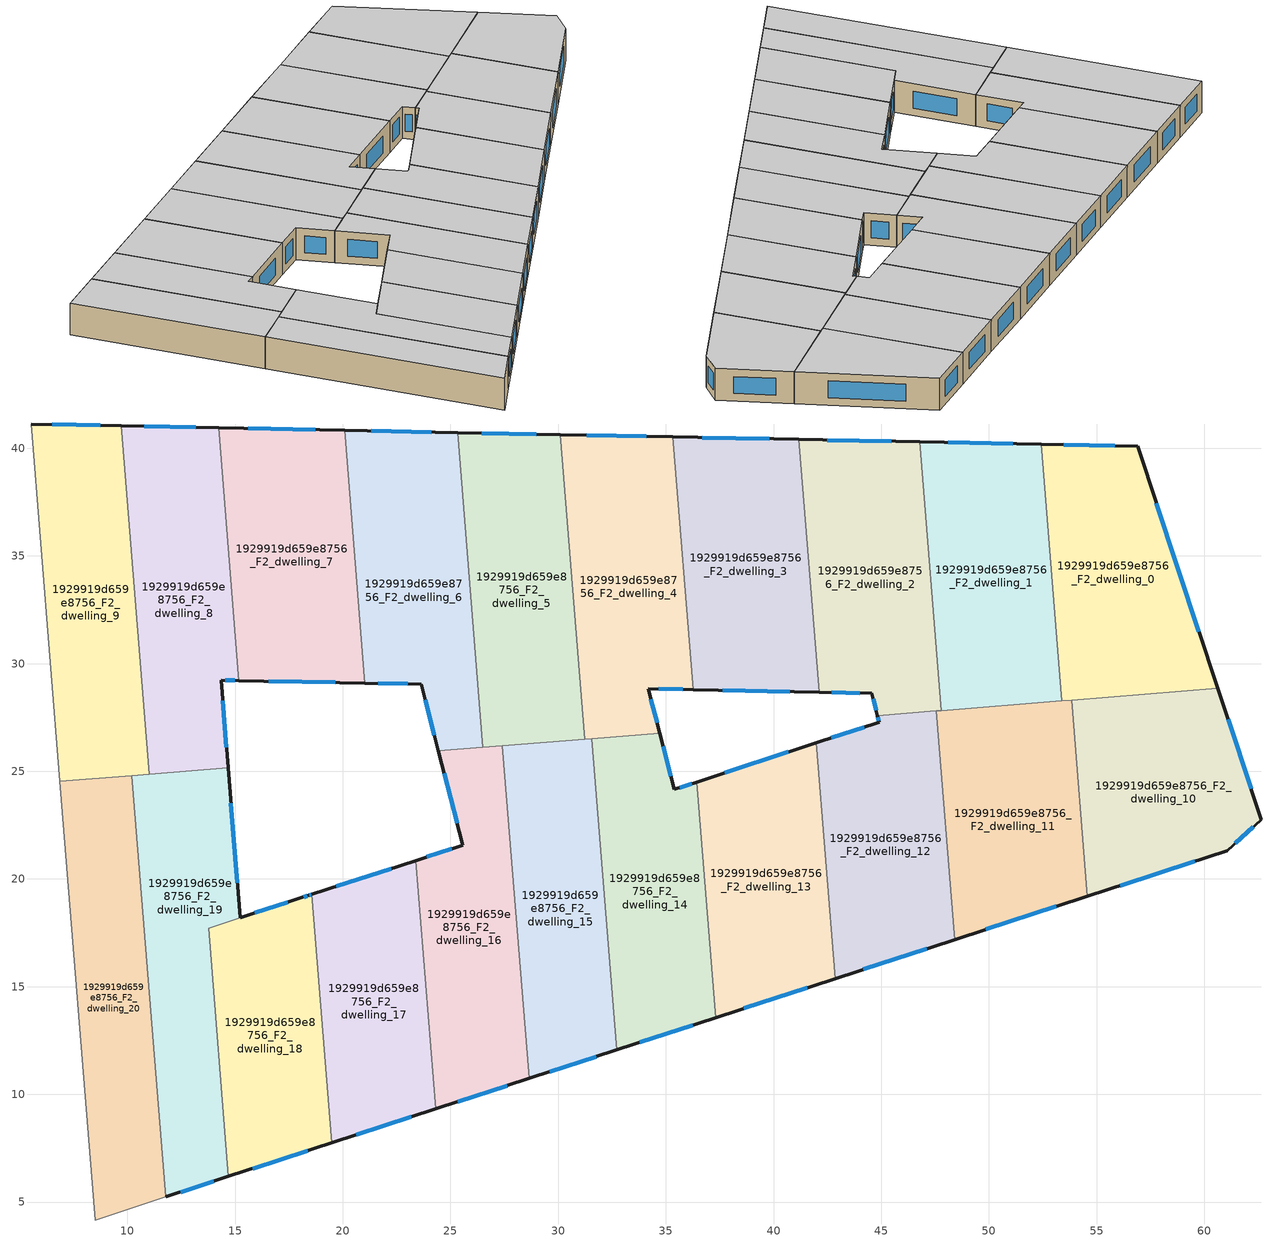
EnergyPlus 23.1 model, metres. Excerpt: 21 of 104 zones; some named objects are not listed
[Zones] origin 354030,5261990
1929919d659e8756_F2_dwelling_0
 floor to 1929919d659e8756_F1_dwelling_0 (EU_floor_Construction): 56.91,40.09 60.63,28.85 53.37,28.27 52.42,40.18 z6
 wall outside (EU_wall_Construction): 60.63,28.85 56.91,40.09 52.42,40.18 z6:9
 wall to 1929919d659e8756_F2_dwelling_1 (EU_wall_Construction): 52.42,40.18 53.37,28.27 z6:9
 wall to 1929919d659e8756_F2_dwelling_10 (EU_wall_Construction): 53.84,28.3 60.63,28.85 z6:9
 wall to 1929919d659e8756_F2_dwelling_11 (EU_wall_Construction): 53.37,28.27 53.84,28.3 z6:9
 window (EU_Window_Construction): 55.85,40.11 53.47,40.16 / 59.75,31.49 57.78,37.45 z6.7:8.3
 ceiling to 1929919d659e8756_F3_dwelling_0 (EU_floor_Construction): 60.63,28.85 56.91,40.09 52.42,40.18 53.37,28.27 z9
1929919d659e8756_F2_dwelling_1
 floor to 1929919d659e8756_F1_dwelling_1 (EU_floor_Construction): 52.42,40.18 53.37,28.27 47.79,27.82 46.79,40.29 z6
 wall outside (EU_wall_Construction): 52.42,40.18 46.79,40.29 z6:9
 wall to 1929919d659e8756_F2_dwelling_2 (EU_wall_Construction): 46.79,40.29 47.79,27.82 z6:9
 wall to 1929919d659e8756_F2_dwelling_11 (EU_wall_Construction): 47.79,27.82 53.37,28.27 z6:9
 window (EU_Window_Construction): 51.1,40.21 48.11,40.27 z6.7:8.3
 ceiling to 1929919d659e8756_F3_dwelling_1 (EU_floor_Construction): 53.37,28.27 52.42,40.18 46.79,40.29 47.79,27.82 z9
1929919d659e8756_F2_dwelling_10
 floor to 1929919d659e8756_F1_dwelling_10 (EU_floor_Construction): 60.63,28.85 62.65,22.75 61.07,21.31 54.57,19.19 53.84,28.3 z6
 wall outside (EU_wall_Construction): 54.57,19.19 61.07,21.31 62.65,22.75 60.63,28.85 z6:9
 wall to 1929919d659e8756_F2_dwelling_11 (EU_wall_Construction): 53.84,28.3 54.57,19.19 z6:9
 window (EU_Window_Construction): 62.17,24.19 61.1,27.42 / 61.44,21.65 62.28,22.42 / 56.1,19.69 59.55,20.82 z6.7:8.3
 ceiling to 1929919d659e8756_F3_dwelling_10 (EU_floor_Construction): 61.07,21.31 62.65,22.75 60.63,28.85 53.84,28.3 54.57,19.19 z9
1929919d659e8756_F2_dwelling_11
 floor to 1929919d659e8756_F1_dwelling_11 (EU_floor_Construction): 53.84,28.3 54.57,19.19 48.42,17.19 47.56,27.8 z6
 wall outside (EU_wall_Construction): 48.42,17.19 54.57,19.19 z6:9
 wall to 1929919d659e8756_F2_dwelling_12 (EU_wall_Construction): 47.56,27.8 48.42,17.19 z6:9
 wall to 1929919d659e8756_F2_dwelling_2 (EU_wall_Construction): 47.79,27.82 47.56,27.8 z6:9
 window (EU_Window_Construction): 49.86,17.66 53.13,18.72 z6.7:8.3
 ceiling to 1929919d659e8756_F3_dwelling_11 (EU_floor_Construction): 54.57,19.19 53.84,28.3 47.56,27.8 48.42,17.19 z9
1929919d659e8756_F2_dwelling_12
 floor to 1929919d659e8756_F1_dwelling_12 (EU_floor_Construction): 47.56,27.8 48.42,17.19 42.87,15.38 41.99,26.32 44.9,27.28 44.82,27.58 z6
 wall outside (EU_wall_Construction): 44.82,27.58 44.9,27.28 41.99,26.32 / 42.87,15.38 48.42,17.19 z6:9
 wall to 1929919d659e8756_F2_dwelling_13 (EU_wall_Construction): 41.99,26.32 42.87,15.38 z6:9
 wall to 1929919d659e8756_F2_dwelling_2 (EU_wall_Construction): 47.56,27.8 44.82,27.58 z6:9
 window (EU_Window_Construction): 44.84,27.51 44.88,27.35 / 44.17,15.8 47.11,16.76 / 44.21,27.05 42.67,26.55 z6.7:8.3
 ceiling to 1929919d659e8756_F3_dwelling_12 (EU_floor_Construction): 48.42,17.19 47.56,27.8 44.82,27.58 44.9,27.28 41.99,26.32 42.87,15.38 z9
1929919d659e8756_F2_dwelling_13
 floor to 1929919d659e8756_F1_dwelling_13 (EU_floor_Construction): 41.99,26.32 42.87,15.38 37.32,13.57 36.44,24.5 z6
 wall outside (EU_wall_Construction): 37.32,13.57 42.87,15.38 / 41.99,26.32 36.44,24.5 z6:9
 wall to 1929919d659e8756_F2_dwelling_14 (EU_wall_Construction): 36.44,24.5 37.32,13.57 z6:9
 window (EU_Window_Construction): 38.62,13.99 41.57,14.95 / 40.69,25.9 37.75,24.93 z6.7:8.3
 ceiling to 1929919d659e8756_F3_dwelling_13 (EU_floor_Construction): 42.87,15.38 41.99,26.32 36.44,24.5 37.32,13.57 z9
1929919d659e8756_F2_dwelling_14
 floor to 1929919d659e8756_F1_dwelling_14 (EU_floor_Construction): 36.44,24.5 37.32,13.57 32.71,12.06 31.55,26.51 34.72,26.77 35.39,24.16 z6
 wall outside (EU_wall_Construction): 36.44,24.5 35.39,24.16 34.72,26.77 / 32.71,12.06 37.32,13.57 z6:9
 wall to 1929919d659e8756_F2_dwelling_15 (EU_wall_Construction): 31.55,26.51 32.71,12.06 z6:9
 wall to 1929919d659e8756_F2_dwelling_4 (EU_wall_Construction): 34.72,26.77 31.55,26.51 z6:9
 window (EU_Window_Construction): 35.23,24.77 34.87,26.16 / 36.2,24.42 35.64,24.24 / 33.8,12.42 36.24,13.21 z6.7:8.3
 ceiling to 1929919d659e8756_F3_dwelling_14 (EU_floor_Construction): 37.32,13.57 36.44,24.5 35.39,24.16 34.72,26.77 31.55,26.51 32.71,12.06 z9
1929919d659e8756_F2_dwelling_15
 floor to 1929919d659e8756_F1_dwelling_15 (EU_floor_Construction): 31.55,26.51 32.71,12.06 28.65,10.74 27.41,26.18 z6
 wall outside (EU_wall_Construction): 28.65,10.74 32.71,12.06 z6:9
 wall to 1929919d659e8756_F2_dwelling_16 (EU_wall_Construction): 27.41,26.18 28.65,10.74 z6:9
 wall to 1929919d659e8756_F2_dwelling_5 (EU_wall_Construction): 31.24,26.49 27.41,26.18 z6:9
 wall to 1929919d659e8756_F2_dwelling_4 (EU_wall_Construction): 31.55,26.52 31.24,26.49 z6:9
 window (EU_Window_Construction): 29.61,11.05 31.76,11.75 z6.7:8.3
 ceiling to 1929919d659e8756_F3_dwelling_15 (EU_floor_Construction): 32.71,12.06 31.55,26.51 27.41,26.18 28.65,10.74 z9
1929919d659e8756_F2_dwelling_16
 floor to 1929919d659e8756_F1_dwelling_16 (EU_floor_Construction): 27.41,26.18 28.65,10.74 24.31,9.32 23.39,20.85 25.57,21.57 24.44,25.94 z6
 wall outside (EU_wall_Construction): 24.44,25.94 25.57,21.57 23.39,20.85 / 24.31,9.32 28.65,10.74 z6:9
 wall to 1929919d659e8756_F2_dwelling_17 (EU_wall_Construction): 23.39,20.85 24.31,9.32 z6:9
 wall to 1929919d659e8756_F2_dwelling_6 (EU_wall_Construction): 26.5,26.11 24.44,25.94 z6:9
 wall to 1929919d659e8756_F2_dwelling_5 (EU_wall_Construction): 27.41,26.18 26.51,26.11 z6:9
 window (EU_Window_Construction): 24.71,24.92 25.31,22.59 / 25.33,9.66 27.63,10.41 / 25.06,21.4 23.9,21.02 z6.7:8.3
 ceiling to 1929919d659e8756_F3_dwelling_16 (EU_floor_Construction): 28.65,10.74 27.41,26.18 24.44,25.94 25.57,21.57 23.39,20.85 24.31,9.32 z9
1929919d659e8756_F2_dwelling_17
 floor to 1929919d659e8756_F1_dwelling_17 (EU_floor_Construction): 23.39,20.85 24.31,9.32 19.49,7.75 18.56,19.28 z6
 wall outside (EU_wall_Construction): 19.49,7.75 24.31,9.32 / 23.39,20.85 18.56,19.28 z6:9
 wall to 1929919d659e8756_F2_dwelling_18 (EU_wall_Construction): 18.56,19.28 19.49,7.75 z6:9
 window (EU_Window_Construction): 20.62,8.12 23.18,8.95 / 22.25,20.49 19.7,19.65 z6.7:8.3
 ceiling to 1929919d659e8756_F3_dwelling_17 (EU_floor_Construction): 24.31,9.32 23.39,20.85 18.56,19.28 19.49,7.75 z9
1929919d659e8756_F2_dwelling_18
 floor to 1929919d659e8756_F1_dwelling_18 (EU_floor_Construction): 18.56,19.28 19.49,7.75 14.69,6.19 13.77,17.72 15.23,18.2 18.41,19.24 z6
 wall outside (EU_wall_Construction): 18.56,19.28 18.41,19.24 18.12,19.14 15.24,18.2 / 14.69,6.19 19.49,7.75 z6:9
 wall to 1929919d659e8756_F2_dwelling_19 (EU_wall_Construction): 15.23,18.2 13.77,17.72 14.69,6.19 z6:9
 window (EU_Window_Construction): 17.44,18.92 15.92,18.42 / 18.35,19.21 18.19,19.16 / 18.53,19.27 18.45,19.25 / 15.82,6.55 18.36,7.38 z6.7:8.3
 ceiling to 1929919d659e8756_F3_dwelling_18 (EU_floor_Construction): 19.49,7.75 18.56,19.28 18.41,19.24 15.23,18.2 13.77,17.72 14.69,6.19 z9
1929919d659e8756_F2_dwelling_19
 floor to 1929919d659e8756_F1_dwelling_19 (EU_floor_Construction): 14.67,25.16 15.23,18.2 13.77,17.72 14.69,6.19 11.78,5.24 10.21,24.8 z6
 wall outside (EU_wall_Construction): 15.23,18.2 14.67,25.16 / 11.78,5.24 14.69,6.19 z6:9
 wall to 1929919d659e8756_F2_dwelling_20 (EU_wall_Construction): 10.21,24.8 11.78,5.24 z6:9
 wall to 1929919d659e8756_F2_dwelling_8 (EU_wall_Construction): 14.67,25.16 11.02,24.87 z6:9
 wall to 1929919d659e8756_F2_dwelling_9 (EU_wall_Construction): 11.02,24.87 10.21,24.8 z6:9
 window (EU_Window_Construction): 15.1,19.83 14.81,23.53 / 12.46,5.46 14.01,5.96 z6.7:8.3
 ceiling to 1929919d659e8756_F3_dwelling_19 (EU_floor_Construction): 14.69,6.19 13.77,17.72 15.23,18.2 14.67,25.16 10.21,24.8 11.78,5.24 z9
1929919d659e8756_F2_dwelling_2
 floor to 1929919d659e8756_F1_dwelling_2 (EU_floor_Construction): 46.79,40.29 47.79,27.82 44.82,27.58 44.57,28.62 42.11,28.67 41.17,40.41 z6
 wall outside (EU_wall_Construction): 42.11,28.67 44.57,28.62 44.82,27.58 / 46.79,40.29 41.17,40.41 z6:9
 wall to 1929919d659e8756_F2_dwelling_3 (EU_wall_Construction): 41.17,40.41 42.11,28.67 z6:9
 window (EU_Window_Construction): 44.63,28.38 44.76,27.82 / 42.69,28.66 43.99,28.63 / 45.47,40.32 42.49,40.38 z6.7:8.3
 ceiling to 1929919d659e8756_F3_dwelling_2 (EU_floor_Construction): 47.79,27.82 46.79,40.29 41.17,40.41 42.11,28.67 44.57,28.62 44.82,27.58 z9
1929919d659e8756_F2_dwelling_20
 floor to 1929919d659e8756_F1_dwelling_20 (EU_floor_Construction): 10.21,24.8 11.78,5.24 8.5,4.17 6.86,24.53 z6
 wall adiabatic (EU_wall_Construction): 6.86,24.53 8.5,4.17 11.78,5.24 z6:9
 wall to 1929919d659e8756_F2_dwelling_9 (EU_wall_Construction): 10.21,24.8 6.86,24.53 z6:9
 ceiling to 1929919d659e8756_F3_dwelling_20 (EU_floor_Construction): 11.78,5.24 10.21,24.8 6.86,24.53 8.5,4.17 z9
1929919d659e8756_F2_dwelling_3
 floor to 1929919d659e8756_F1_dwelling_3 (EU_floor_Construction): 41.17,40.41 42.11,28.67 36.27,28.79 35.32,40.52 z6
 wall outside (EU_wall_Construction): 41.17,40.41 35.32,40.52 / 36.27,28.79 42.11,28.67 z6:9
 wall to 1929919d659e8756_F2_dwelling_4 (EU_wall_Construction): 35.32,40.52 36.27,28.79 z6:9
 window (EU_Window_Construction): 39.8,40.43 36.7,40.5 / 37.64,28.76 40.74,28.7 z6.7:8.3
 ceiling to 1929919d659e8756_F3_dwelling_3 (EU_floor_Construction): 42.11,28.67 41.17,40.41 35.32,40.52 36.27,28.79 z9
1929919d659e8756_F2_dwelling_4
 floor to 1929919d659e8756_F1_dwelling_4 (EU_floor_Construction): 35.32,40.52 36.27,28.79 34.18,28.83 34.72,26.77 31.24,26.49 30.11,40.63 z6
 wall outside (EU_wall_Construction): 34.72,26.77 34.18,28.83 36.27,28.79 / 35.32,40.52 30.11,40.63 z6:9
 wall to 1929919d659e8756_F2_dwelling_5 (EU_wall_Construction): 30.11,40.63 31.24,26.49 z6:9
 window (EU_Window_Construction): 34.59,27.25 34.31,28.35 / 34.1,40.55 31.33,40.6 / 34.67,28.82 35.78,28.8 z6.7:8.3
 ceiling to 1929919d659e8756_F3_dwelling_4 (EU_floor_Construction): 34.72,26.77 34.18,28.83 36.27,28.79 35.32,40.52 30.11,40.63 31.24,26.49 z9
1929919d659e8756_F2_dwelling_5
 floor to 1929919d659e8756_F1_dwelling_5 (EU_floor_Construction): 30.11,40.63 31.24,26.49 26.51,26.11 25.33,40.73 z6
 wall outside (EU_wall_Construction): 30.11,40.63 25.33,40.73 z6:9
 wall to 1929919d659e8756_F2_dwelling_6 (EU_wall_Construction): 25.33,40.73 26.51,26.11 z6:9
 window (EU_Window_Construction): 28.98,40.65 26.45,40.7 z6.7:8.3
 ceiling to 1929919d659e8756_F3_dwelling_5 (EU_floor_Construction): 31.24,26.49 30.11,40.63 25.33,40.73 26.51,26.11 z9
1929919d659e8756_F2_dwelling_6
 floor to 1929919d659e8756_F1_dwelling_6 (EU_floor_Construction): 25.33,40.73 26.51,26.11 24.44,25.94 23.64,29.04 21.03,29.09 20.09,40.83 z6
 wall outside (EU_wall_Construction): 21.03,29.09 23.64,29.04 24.44,25.94 / 25.33,40.73 20.09,40.83 z6:9
 wall to 1929919d659e8756_F2_dwelling_7 (EU_wall_Construction): 20.09,40.83 21.03,29.09 z6:9
 window (EU_Window_Construction): 23.82,28.31 24.25,26.67 / 21.64,29.08 23.02,29.05 / 24.1,40.75 21.32,40.81 z6.7:8.3
 ceiling to 1929919d659e8756_F3_dwelling_6 (EU_floor_Construction): 26.51,26.11 25.33,40.73 20.09,40.83 21.03,29.09 23.64,29.04 24.44,25.94 z9
1929919d659e8756_F2_dwelling_7
 floor to 1929919d659e8756_F1_dwelling_7 (EU_floor_Construction): 20.09,40.83 21.03,29.09 15.18,29.21 14.24,40.95 z6
 wall outside (EU_wall_Construction): 20.09,40.83 14.24,40.95 / 15.18,29.21 21.03,29.09 z6:9
 wall to 1929919d659e8756_F2_dwelling_8 (EU_wall_Construction): 14.24,40.95 15.18,29.21 z6:9
 window (EU_Window_Construction): 18.71,40.86 15.61,40.92 / 16.55,29.19 19.65,29.12 z6.7:8.3
 ceiling to 1929919d659e8756_F3_dwelling_7 (EU_floor_Construction): 21.03,29.09 20.09,40.83 14.24,40.95 15.18,29.21 z9
1929919d659e8756_F2_dwelling_8
 floor to 1929919d659e8756_F1_dwelling_8 (EU_floor_Construction): 14.24,40.95 15.18,29.21 14.35,29.23 14.67,25.16 11.02,24.87 9.72,41.04 z6
 wall outside (EU_wall_Construction): 14.67,25.16 14.35,29.23 15.18,29.21 / 14.24,40.95 9.72,41.04 z6:9
 wall to 1929919d659e8756_F2_dwelling_9 (EU_wall_Construction): 9.72,41.04 11.02,24.87 z6:9
 window (EU_Window_Construction): 14.6,26.12 14.42,28.27 / 13.18,40.97 10.78,41.02 / 14.54,29.23 14.98,29.22 z6.7:8.3
 ceiling to 1929919d659e8756_F3_dwelling_8 (EU_floor_Construction): 14.67,25.16 14.35,29.23 15.18,29.21 14.24,40.95 9.72,41.04 11.02,24.87 z9
1929919d659e8756_F2_dwelling_9
 floor to 1929919d659e8756_F1_dwelling_9 (EU_floor_Construction): 9.72,41.04 11.02,24.87 6.86,24.53 5.53,41.12 z6
 wall outside (EU_wall_Construction): 9.72,41.04 5.53,41.12 z6:9
 wall adiabatic (EU_wall_Construction): 5.53,41.12 6.86,24.53 z6:9
 window (EU_Window_Construction): 8.74,41.06 6.52,41.11 z6.7:8.3
 ceiling to 1929919d659e8756_F3_dwelling_9 (EU_floor_Construction): 11.02,24.87 9.72,41.04 5.53,41.12 6.86,24.53 z9
[Building]
EU S2 Campaign: North Axis=0; Terrain=City; Solar Distribution=FullExterior
[Site:Location]
Budapest.Ferenc.Liszt.Intl.AP: Latitude=47.437; Longitude=19.256; Time Zone=1; Elevation=185
[SizingPeriod:WeatherFileDays]
AnnualSizingPeriod: Begin Month=1; Begin Day of Month=1; End Month=12; End Day of Month=31; Day of Week for Start Day=Monday; Use Weather File Daylight Saving Period=No; Use Weather File Rain and Snow Indicators=No
[MATERIAL]
EU_InternalMass_Material: Roughness=MediumRough; Thickness=0.1; Conductivity=1; Density=1800; Specific Heat=900; Thermal Absorptance=0.9; Solar Absorptance=0.7; Visible Absorptance=0.7
[MATERIAL:NOMASS] Roughness=MediumRough; Thermal Absorptance=0.9; Solar Absorptance=0.7; Visible Absorptance=0.7
Name | Thermal Resistance
EU_wall_NoMass | 0.832559
EU_floor_NoMass | 0.872794
[WINDOWMATERIAL:SIMPLEGLAZINGSYSTEM]
EU_Window_SimpleGlazing: UFactor=2.79869; Solar Heat Gain Coefficient=0.75; Visible Transmittance=0.75
[CONSTRUCTION]
EU_wall_Construction: EU_wall_NoMass
EU_floor_Construction: EU_floor_NoMass
EU_Window_Construction: EU_Window_SimpleGlazing
EU_InternalMass_Construction: EU_InternalMass_Material
[ZONE] Type=1; Multiplier=1; Ceiling Height=autocalculate; Floor Area=autocalculate; Part of Total Floor Area=Yes
Name | Volume
1929919d659e8756_F2_dwelling_0 | 205.592
1929919d659e8756_F2_dwelling_1 | 205.605
1929919d659e8756_F2_dwelling_10 | 186.92
1929919d659e8756_F2_dwelling_11 | 186.933
1929919d659e8756_F2_dwelling_12 | 186.891
1929919d659e8756_F2_dwelling_13 | 186.918
1929919d659e8756_F2_dwelling_14 | 186.924
1929919d659e8756_F2_dwelling_15 | 186.899
1929919d659e8756_F2_dwelling_16 | 186.909
1929919d659e8756_F2_dwelling_17 | 171.301
1929919d659e8756_F2_dwelling_18 | 170.295
1929919d659e8756_F2_dwelling_19 | 204.414
1929919d659e8756_F2_dwelling_2 | 205.606
1929919d659e8756_F2_dwelling_20 | 201.66
1929919d659e8756_F2_dwelling_3 | 205.585
1929919d659e8756_F2_dwelling_4 | 205.604
1929919d659e8756_F2_dwelling_5 | 205.594
1929919d659e8756_F2_dwelling_6 | 205.599
1929919d659e8756_F2_dwelling_7 | 205.608
1929919d659e8756_F2_dwelling_8 | 205.609
1929919d659e8756_F2_dwelling_9 | 205.596
[INTERNALMASS] Construction=EU_InternalMass_Construction
Name | Zone or ZoneList | Surface Area
1929919d659e8756_F2_dwelling_0_EU_InternalMass | 1929919d659e8756_F2_dwelling_0 | 68.5306
1929919d659e8756_F2_dwelling_1_EU_InternalMass | 1929919d659e8756_F2_dwelling_1 | 68.5353
1929919d659e8756_F2_dwelling_2_EU_InternalMass | 1929919d659e8756_F2_dwelling_2 | 68.5353
1929919d659e8756_F2_dwelling_3_EU_InternalMass | 1929919d659e8756_F2_dwelling_3 | 68.5284
1929919d659e8756_F2_dwelling_4_EU_InternalMass | 1929919d659e8756_F2_dwelling_4 | 68.5346
1929919d659e8756_F2_dwelling_5_EU_InternalMass | 1929919d659e8756_F2_dwelling_5 | 68.5313
1929919d659e8756_F2_dwelling_6_EU_InternalMass | 1929919d659e8756_F2_dwelling_6 | 68.533
1929919d659e8756_F2_dwelling_7_EU_InternalMass | 1929919d659e8756_F2_dwelling_7 | 68.5361
1929919d659e8756_F2_dwelling_8_EU_InternalMass | 1929919d659e8756_F2_dwelling_8 | 68.5363
1929919d659e8756_F2_dwelling_9_EU_InternalMass | 1929919d659e8756_F2_dwelling_9 | 68.5321
1929919d659e8756_F2_dwelling_10_EU_InternalMass | 1929919d659e8756_F2_dwelling_10 | 62.3065
1929919d659e8756_F2_dwelling_11_EU_InternalMass | 1929919d659e8756_F2_dwelling_11 | 62.3111
1929919d659e8756_F2_dwelling_12_EU_InternalMass | 1929919d659e8756_F2_dwelling_12 | 62.297
1929919d659e8756_F2_dwelling_13_EU_InternalMass | 1929919d659e8756_F2_dwelling_13 | 62.3061
1929919d659e8756_F2_dwelling_14_EU_InternalMass | 1929919d659e8756_F2_dwelling_14 | 62.3081
1929919d659e8756_F2_dwelling_15_EU_InternalMass | 1929919d659e8756_F2_dwelling_15 | 62.2995
1929919d659e8756_F2_dwelling_16_EU_InternalMass | 1929919d659e8756_F2_dwelling_16 | 62.3031
1929919d659e8756_F2_dwelling_17_EU_InternalMass | 1929919d659e8756_F2_dwelling_17 | 57.103
1929919d659e8756_F2_dwelling_18_EU_InternalMass | 1929919d659e8756_F2_dwelling_18 | 56.7688
1929919d659e8756_F2_dwelling_19_EU_InternalMass | 1929919d659e8756_F2_dwelling_19 | 68.1336
1929919d659e8756_F2_dwelling_20_EU_InternalMass | 1929919d659e8756_F2_dwelling_20 | 67.2261
[OTHEREQUIPMENT] Fuel Type=Electricity; Design Level Calculation Method=Watts/Area; Power per Zone Floor Area=1; Fraction Latent=0; Fraction Radiant=0; Fraction Lost=0; Carbon Dioxide Generation Rate=0; EndUse Subcategory=EU_Step8_InternalGains
Name | Zone or ZoneList or Space or SpaceList | Schedule
EU_Step8_InternalGain_1929919d659e8756_F2_dwelling_0_f000 | 1929919d659e8756_F2_dwelling_0 | EU_Step8_GainSchedule_1929919d659e8756_F2_dwelling_0_f000
EU_Step8_InternalGain_1929919d659e8756_F2_dwelling_1_f000 | 1929919d659e8756_F2_dwelling_1 | EU_Step8_GainSchedule_1929919d659e8756_F2_dwelling_1_f000
EU_Step8_InternalGain_1929919d659e8756_F2_dwelling_2_f000 | 1929919d659e8756_F2_dwelling_2 | EU_Step8_GainSchedule_1929919d659e8756_F2_dwelling_2_f000
EU_Step8_InternalGain_1929919d659e8756_F2_dwelling_3_f000 | 1929919d659e8756_F2_dwelling_3 | EU_Step8_GainSchedule_1929919d659e8756_F2_dwelling_3_f000
EU_Step8_InternalGain_1929919d659e8756_F2_dwelling_4_f000 | 1929919d659e8756_F2_dwelling_4 | EU_Step8_GainSchedule_1929919d659e8756_F2_dwelling_4_f000
EU_Step8_InternalGain_1929919d659e8756_F2_dwelling_5_f000 | 1929919d659e8756_F2_dwelling_5 | EU_Step8_GainSchedule_1929919d659e8756_F2_dwelling_5_f000
EU_Step8_InternalGain_1929919d659e8756_F2_dwelling_6_f000 | 1929919d659e8756_F2_dwelling_6 | EU_Step8_GainSchedule_1929919d659e8756_F2_dwelling_6_f000
EU_Step8_InternalGain_1929919d659e8756_F2_dwelling_7_f000 | 1929919d659e8756_F2_dwelling_7 | EU_Step8_GainSchedule_1929919d659e8756_F2_dwelling_7_f000
EU_Step8_InternalGain_1929919d659e8756_F2_dwelling_8_f000 | 1929919d659e8756_F2_dwelling_8 | EU_Step8_GainSchedule_1929919d659e8756_F2_dwelling_8_f000
EU_Step8_InternalGain_1929919d659e8756_F2_dwelling_9_f000 | 1929919d659e8756_F2_dwelling_9 | EU_Step8_GainSchedule_1929919d659e8756_F2_dwelling_9_f000
EU_Step8_InternalGain_1929919d659e8756_F2_dwelling_10_f000 | 1929919d659e8756_F2_dwelling_10 | EU_Step8_GainSchedule_1929919d659e8756_F2_dwelling_10_f000
EU_Step8_InternalGain_1929919d659e8756_F2_dwelling_11_f000 | 1929919d659e8756_F2_dwelling_11 | EU_Step8_GainSchedule_1929919d659e8756_F2_dwelling_11_f000
EU_Step8_InternalGain_1929919d659e8756_F2_dwelling_12_f000 | 1929919d659e8756_F2_dwelling_12 | EU_Step8_GainSchedule_1929919d659e8756_F2_dwelling_12_f000
EU_Step8_InternalGain_1929919d659e8756_F2_dwelling_13_f000 | 1929919d659e8756_F2_dwelling_13 | EU_Step8_GainSchedule_1929919d659e8756_F2_dwelling_13_f000
EU_Step8_InternalGain_1929919d659e8756_F2_dwelling_14_f000 | 1929919d659e8756_F2_dwelling_14 | EU_Step8_GainSchedule_1929919d659e8756_F2_dwelling_14_f000
EU_Step8_InternalGain_1929919d659e8756_F2_dwelling_15_f000 | 1929919d659e8756_F2_dwelling_15 | EU_Step8_GainSchedule_1929919d659e8756_F2_dwelling_15_f000
EU_Step8_InternalGain_1929919d659e8756_F2_dwelling_16_f000 | 1929919d659e8756_F2_dwelling_16 | EU_Step8_GainSchedule_1929919d659e8756_F2_dwelling_16_f000
EU_Step8_InternalGain_1929919d659e8756_F2_dwelling_17_f000 | 1929919d659e8756_F2_dwelling_17 | EU_Step8_GainSchedule_1929919d659e8756_F2_dwelling_17_f000
EU_Step8_InternalGain_1929919d659e8756_F2_dwelling_18_f000 | 1929919d659e8756_F2_dwelling_18 | EU_Step8_GainSchedule_1929919d659e8756_F2_dwelling_18_f000
EU_Step8_InternalGain_1929919d659e8756_F2_dwelling_19_f000 | 1929919d659e8756_F2_dwelling_19 | EU_Step8_GainSchedule_1929919d659e8756_F2_dwelling_19_f000
EU_Step8_InternalGain_1929919d659e8756_F2_dwelling_20_f000 | 1929919d659e8756_F2_dwelling_20 | EU_Step8_GainSchedule_1929919d659e8756_F2_dwelling_20_f000
[ZONEVENTILATION:DESIGNFLOWRATE] Schedule=EU_AlwaysOn; Design Flow Rate Calculation Method=AirChanges/Hour; Air Changes per Hour=0.475469; Ventilation Type=Natural; Fan Pressure Rise=0; Fan Total Efficiency=1; Constant Term Coefficient=1; Temperature Term Coefficient=0; Velocity Term Coefficient=0; Velocity Squared Term Coefficient=0; Minimum Indoor Temperature=-100; Maximum Indoor Temperature=100; Delta Temperature=-100; Minimum Outdoor Temperature=-100; Maximum Outdoor Temperature=100; Maximum Wind Speed=40
Name | Zone or ZoneList or Space or SpaceList
EU_ConstantAir_1929919d659e8756_F2_dwelling_0 | 1929919d659e8756_F2_dwelling_0
EU_ConstantAir_1929919d659e8756_F2_dwelling_1 | 1929919d659e8756_F2_dwelling_1
EU_ConstantAir_1929919d659e8756_F2_dwelling_2 | 1929919d659e8756_F2_dwelling_2
EU_ConstantAir_1929919d659e8756_F2_dwelling_3 | 1929919d659e8756_F2_dwelling_3
EU_ConstantAir_1929919d659e8756_F2_dwelling_4 | 1929919d659e8756_F2_dwelling_4
EU_ConstantAir_1929919d659e8756_F2_dwelling_5 | 1929919d659e8756_F2_dwelling_5
EU_ConstantAir_1929919d659e8756_F2_dwelling_6 | 1929919d659e8756_F2_dwelling_6
EU_ConstantAir_1929919d659e8756_F2_dwelling_7 | 1929919d659e8756_F2_dwelling_7
EU_ConstantAir_1929919d659e8756_F2_dwelling_8 | 1929919d659e8756_F2_dwelling_8
EU_ConstantAir_1929919d659e8756_F2_dwelling_9 | 1929919d659e8756_F2_dwelling_9
EU_ConstantAir_1929919d659e8756_F2_dwelling_10 | 1929919d659e8756_F2_dwelling_10
EU_ConstantAir_1929919d659e8756_F2_dwelling_11 | 1929919d659e8756_F2_dwelling_11
EU_ConstantAir_1929919d659e8756_F2_dwelling_12 | 1929919d659e8756_F2_dwelling_12
EU_ConstantAir_1929919d659e8756_F2_dwelling_13 | 1929919d659e8756_F2_dwelling_13
EU_ConstantAir_1929919d659e8756_F2_dwelling_14 | 1929919d659e8756_F2_dwelling_14
EU_ConstantAir_1929919d659e8756_F2_dwelling_15 | 1929919d659e8756_F2_dwelling_15
EU_ConstantAir_1929919d659e8756_F2_dwelling_16 | 1929919d659e8756_F2_dwelling_16
EU_ConstantAir_1929919d659e8756_F2_dwelling_17 | 1929919d659e8756_F2_dwelling_17
EU_ConstantAir_1929919d659e8756_F2_dwelling_18 | 1929919d659e8756_F2_dwelling_18
EU_ConstantAir_1929919d659e8756_F2_dwelling_19 | 1929919d659e8756_F2_dwelling_19
EU_ConstantAir_1929919d659e8756_F2_dwelling_20 | 1929919d659e8756_F2_dwelling_20
[HVACTEMPLATE:ZONE:IDEALLOADSAIRSYSTEM] System Availability Schedule=EU_AlwaysOn; Maximum Heating Supply Air Temperature=50; Minimum Cooling Supply Air Temperature=13; Maximum Heating Supply Air Humidity Ratio=0.0156; Minimum Cooling Supply Air Humidity Ratio=0.0077; Heating Limit=NoLimit; Cooling Limit=NoLimit; Heating Availability Schedule=EU_AlwaysOn; Cooling Availability Schedule=EU_CoolingOff; Dehumidification Control Type=ConstantSensibleHeatRatio; Cooling Sensible Heat Ratio=0.7; Dehumidification Setpoint=60; Humidification Control Type=None; Humidification Setpoint=30; Outdoor Air Method=None; Outdoor Air Flow Rate per Person=0.00944; Outdoor Air Flow Rate per Zone Floor Area=0; Outdoor Air Flow Rate per Zone=0; Demand Controlled Ventilation Type=None; Outdoor Air Economizer Type=NoEconomizer; Heat Recovery Type=None; Sensible Heat Recovery Effectiveness=0.7; Latent Heat Recovery Effectiveness=0.65
Name | Template Thermostat
1929919d659e8756_F2_dwelling_0 | EU_HeatOnly_1929919d659e8756_F2_dwelling_0
1929919d659e8756_F2_dwelling_1 | EU_HeatOnly_1929919d659e8756_F2_dwelling_1
1929919d659e8756_F2_dwelling_2 | EU_HeatOnly_1929919d659e8756_F2_dwelling_2
1929919d659e8756_F2_dwelling_3 | EU_HeatOnly_1929919d659e8756_F2_dwelling_3
1929919d659e8756_F2_dwelling_4 | EU_HeatOnly_1929919d659e8756_F2_dwelling_4
1929919d659e8756_F2_dwelling_5 | EU_HeatOnly_1929919d659e8756_F2_dwelling_5
1929919d659e8756_F2_dwelling_6 | EU_HeatOnly_1929919d659e8756_F2_dwelling_6
1929919d659e8756_F2_dwelling_7 | EU_HeatOnly_1929919d659e8756_F2_dwelling_7
1929919d659e8756_F2_dwelling_8 | EU_HeatOnly_1929919d659e8756_F2_dwelling_8
1929919d659e8756_F2_dwelling_9 | EU_HeatOnly_1929919d659e8756_F2_dwelling_9
1929919d659e8756_F2_dwelling_10 | EU_HeatOnly_1929919d659e8756_F2_dwelling_10
1929919d659e8756_F2_dwelling_11 | EU_HeatOnly_1929919d659e8756_F2_dwelling_11
1929919d659e8756_F2_dwelling_12 | EU_HeatOnly_1929919d659e8756_F2_dwelling_12
1929919d659e8756_F2_dwelling_13 | EU_HeatOnly_1929919d659e8756_F2_dwelling_13
1929919d659e8756_F2_dwelling_14 | EU_HeatOnly_1929919d659e8756_F2_dwelling_14
1929919d659e8756_F2_dwelling_15 | EU_HeatOnly_1929919d659e8756_F2_dwelling_15
1929919d659e8756_F2_dwelling_16 | EU_HeatOnly_1929919d659e8756_F2_dwelling_16
1929919d659e8756_F2_dwelling_17 | EU_HeatOnly_1929919d659e8756_F2_dwelling_17
1929919d659e8756_F2_dwelling_18 | EU_HeatOnly_1929919d659e8756_F2_dwelling_18
1929919d659e8756_F2_dwelling_19 | EU_HeatOnly_1929919d659e8756_F2_dwelling_19
1929919d659e8756_F2_dwelling_20 | EU_HeatOnly_1929919d659e8756_F2_dwelling_20
[SIZING:ZONE] Zone Cooling Design Supply Air Temperature Input Method=SupplyAirTemperature; Zone Cooling Design Supply Air Temperature=13; Zone Heating Design Supply Air Temperature Input Method=SupplyAirTemperature; Zone Heating Design Supply Air Temperature=50; Zone Cooling Design Supply Air Humidity Ratio=0.008; Zone Heating Design Supply Air Humidity Ratio=0.008; Cooling Design Air Flow Method=DesignDay; Cooling Design Air Flow Rate=0; Cooling Minimum Air Flow per Zone Floor Area=0.000762; Cooling Minimum Air Flow=0; Cooling Minimum Air Flow Fraction=0.2; Heating Design Air Flow Method=DesignDay; Heating Design Air Flow Rate=0; Heating Maximum Air Flow per Zone Floor Area=0.002032; Heating Maximum Air Flow=0.141576; Heating Maximum Air Flow Fraction=0.3; Account for Dedicated Outdoor Air System=No; Dedicated Outdoor Air System Control Strategy=NeutralSupplyAir; Dedicated Outdoor Air Low Setpoint Temperature for Design=autosize; Dedicated Outdoor Air High Setpoint Temperature for Design=autosize; Zone Load Sizing Method=Sensible Load Only No Latent Load; Zone Latent Cooling Design Supply Air Humidity Ratio Input Method=HumidityRatioDifference; Zone Cooling Design Supply Air Humidity Ratio Difference=0.005; Zone Latent Heating Design Supply Air Humidity Ratio Input Method=HumidityRatioDifference; Zone Humidification Design Supply Air Humidity Ratio Difference=0.005
1929919d659e8756_F2_dwelling_0; 1929919d659e8756_F2_dwelling_1; 1929919d659e8756_F2_dwelling_2; 1929919d659e8756_F2_dwelling_3; 1929919d659e8756_F2_dwelling_4; 1929919d659e8756_F2_dwelling_5; 1929919d659e8756_F2_dwelling_6; 1929919d659e8756_F2_dwelling_7; 1929919d659e8756_F2_dwelling_8; 1929919d659e8756_F2_dwelling_9; 1929919d659e8756_F2_dwelling_10; 1929919d659e8756_F2_dwelling_11; 1929919d659e8756_F2_dwelling_12; 1929919d659e8756_F2_dwelling_13; 1929919d659e8756_F2_dwelling_14; 1929919d659e8756_F2_dwelling_15; 1929919d659e8756_F2_dwelling_16; 1929919d659e8756_F2_dwelling_17; 1929919d659e8756_F2_dwelling_18; 1929919d659e8756_F2_dwelling_19; 1929919d659e8756_F2_dwelling_20
[SCHEDULE:CONSTANT]
Name | Hourly Value
EU_AlwaysOn | 1
EU_CoolingOff | 0
[SCHEDULE:FILE] Column Number=1; Rows to Skip at Top=0; Number of Hours of Data=8760; Column Separator=Comma; Interpolate to Timestep=No; Minutes per Item=60; Adjust Schedule for Daylight Savings=Yes
Name | File
EU_Step8_GainSchedule_1929919d659e8756_F2_dwelling_0_f000 | ../../schedules/1929919d659e8756/1929919d659e8756_F2_dwelling_0_f000_gain.csv
EU_Step8_GainSchedule_1929919d659e8756_F2_dwelling_1_f000 | ../../schedules/1929919d659e8756/1929919d659e8756_F2_dwelling_1_f000_gain.csv
EU_Step8_GainSchedule_1929919d659e8756_F2_dwelling_2_f000 | ../../schedules/1929919d659e8756/1929919d659e8756_F2_dwelling_2_f000_gain.csv
EU_Step8_GainSchedule_1929919d659e8756_F2_dwelling_3_f000 | ../../schedules/1929919d659e8756/1929919d659e8756_F2_dwelling_3_f000_gain.csv
EU_Step8_GainSchedule_1929919d659e8756_F2_dwelling_4_f000 | ../../schedules/1929919d659e8756/1929919d659e8756_F2_dwelling_4_f000_gain.csv
EU_Step8_GainSchedule_1929919d659e8756_F2_dwelling_5_f000 | ../../schedules/1929919d659e8756/1929919d659e8756_F2_dwelling_5_f000_gain.csv
EU_Step8_GainSchedule_1929919d659e8756_F2_dwelling_6_f000 | ../../schedules/1929919d659e8756/1929919d659e8756_F2_dwelling_6_f000_gain.csv
EU_Step8_GainSchedule_1929919d659e8756_F2_dwelling_7_f000 | ../../schedules/1929919d659e8756/1929919d659e8756_F2_dwelling_7_f000_gain.csv
EU_Step8_GainSchedule_1929919d659e8756_F2_dwelling_8_f000 | ../../schedules/1929919d659e8756/1929919d659e8756_F2_dwelling_8_f000_gain.csv
EU_Step8_GainSchedule_1929919d659e8756_F2_dwelling_9_f000 | ../../schedules/1929919d659e8756/1929919d659e8756_F2_dwelling_9_f000_gain.csv
EU_Step8_GainSchedule_1929919d659e8756_F2_dwelling_10_f000 | ../../schedules/1929919d659e8756/1929919d659e8756_F2_dwelling_10_f000_gain.csv
EU_Step8_GainSchedule_1929919d659e8756_F2_dwelling_11_f000 | ../../schedules/1929919d659e8756/1929919d659e8756_F2_dwelling_11_f000_gain.csv
EU_Step8_GainSchedule_1929919d659e8756_F2_dwelling_12_f000 | ../../schedules/1929919d659e8756/1929919d659e8756_F2_dwelling_12_f000_gain.csv
EU_Step8_GainSchedule_1929919d659e8756_F2_dwelling_13_f000 | ../../schedules/1929919d659e8756/1929919d659e8756_F2_dwelling_13_f000_gain.csv
EU_Step8_GainSchedule_1929919d659e8756_F2_dwelling_14_f000 | ../../schedules/1929919d659e8756/1929919d659e8756_F2_dwelling_14_f000_gain.csv
EU_Step8_GainSchedule_1929919d659e8756_F2_dwelling_15_f000 | ../../schedules/1929919d659e8756/1929919d659e8756_F2_dwelling_15_f000_gain.csv
EU_Step8_GainSchedule_1929919d659e8756_F2_dwelling_16_f000 | ../../schedules/1929919d659e8756/1929919d659e8756_F2_dwelling_16_f000_gain.csv
EU_Step8_GainSchedule_1929919d659e8756_F2_dwelling_17_f000 | ../../schedules/1929919d659e8756/1929919d659e8756_F2_dwelling_17_f000_gain.csv
EU_Step8_GainSchedule_1929919d659e8756_F2_dwelling_18_f000 | ../../schedules/1929919d659e8756/1929919d659e8756_F2_dwelling_18_f000_gain.csv
EU_Step8_GainSchedule_1929919d659e8756_F2_dwelling_19_f000 | ../../schedules/1929919d659e8756/1929919d659e8756_F2_dwelling_19_f000_gain.csv
EU_Step8_GainSchedule_1929919d659e8756_F2_dwelling_20_f000 | ../../schedules/1929919d659e8756/1929919d659e8756_F2_dwelling_20_f000_gain.csv
